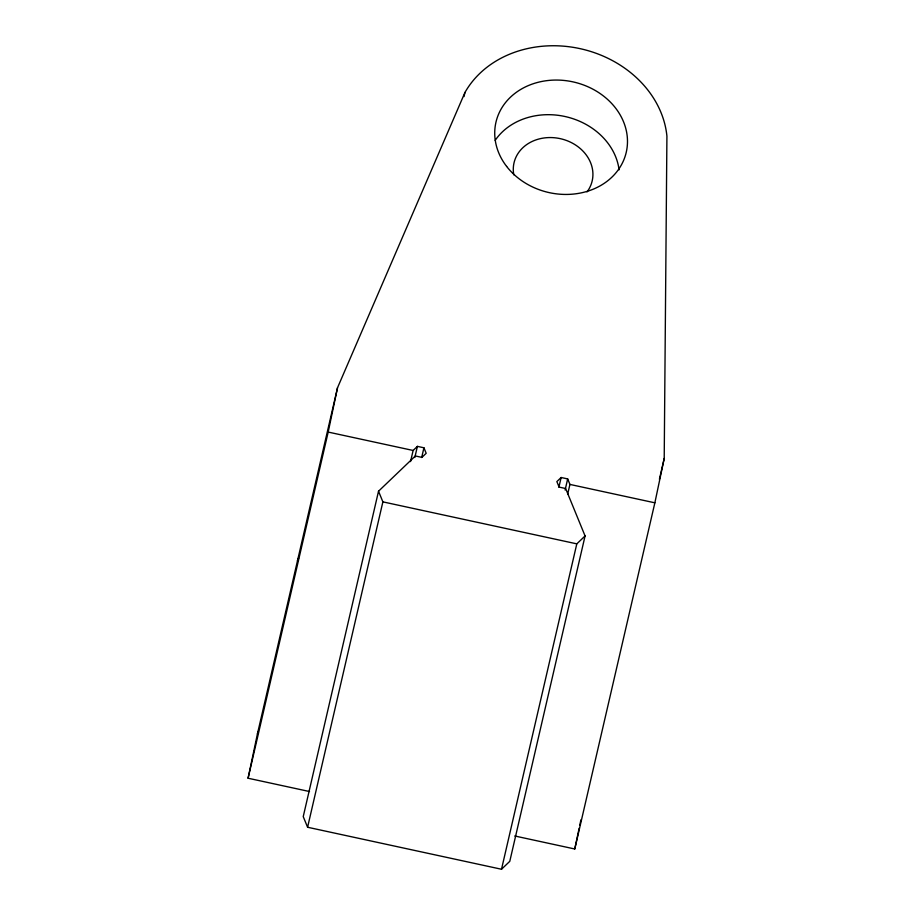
<?xml version="1.0" encoding="UTF-8"?>
<svg xmlns="http://www.w3.org/2000/svg" width="915" height="915" viewBox="0 0 915 915"><rect width="100%" height="100%" fill="white"/><g stroke="black" fill="none" stroke-linecap="round" stroke-linejoin="round"><path stroke-width="1.37" d="M514.733 835.978L574.769 848.983L654.865 502.815L664.21 458.484L666.921 136.175A106.963 90.608 13 0 0 579.79 48.587A106.963 90.608 13 0 0 464.969 92.438L337.521 387.743L257.424 733.899L248.079 778.23L309.51 791.532M248.079 778.23L328.188 432.074L337.521 387.743M574.769 848.983L579.149 828.201M579.733 825.421L580.899 819.886M464.008 96.59L464.969 92.438M410.549 461.595L413.123 450.466L417.4 446.371L423.931 447.79L426.184 453.291L421.906 457.386L415.376 455.967L378.524 491.218L303.231 816.615L307.589 827.251L501.512 869.25L509.781 861.335L585.074 535.95L565.653 488.519L559.122 487.1L556.858 481.587L561.135 477.504L567.677 478.911L569.931 484.424L567.677 494.157M307.589 827.251L382.882 501.866L378.524 491.218M414.827 457.5L417.4 446.371M421.678 457.523L423.931 447.79M558.882 487.238L561.135 477.504M565.104 490.04L567.677 478.911M501.512 869.25L576.805 543.853L585.074 535.95M659.406 479.254L664.21 458.484M298.61 558.196L297.478 560.815A168.028 142.328 13 0 1 298.404 558.207M328.188 432.074L413.123 450.466M569.931 484.424L654.865 502.815M382.882 501.866L576.805 543.853M257.424 733.899A168.028 142.328 13 0 1 258.35 731.291M513.784 174.834A40.111 33.981 13 0 1 560.838 138.783A40.111 33.981 13 0 1 587.03 191.921M495.164 140.384A66.852 56.627 13 0 1 566.328 116.811A66.852 56.627 13 0 1 619.078 169.847M506.647 166.439A66.852 56.627 13 0 0 621.194 165.26A66.852 56.627 13 0 0 555.474 80.062A66.852 56.627 13 0 0 506.647 166.439"/></g></svg>
